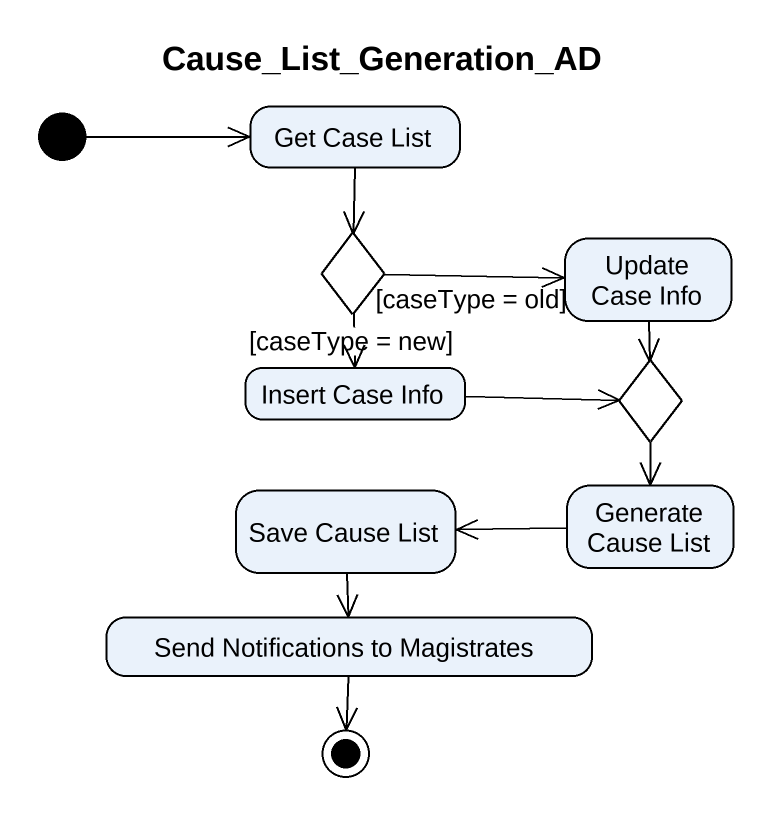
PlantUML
@startuml
title Cause_List_Generation_AD
hide empty description
state "Get Case List" as Get_Case_List
state choice1 <<choice>>
state "Update Case Info" as Update_Case_Info
state "Insert Case Info" as Insert_Case_Info
state choice2 <<choice>>
state "Save Cause List" as Save_Cause_List
state "Generate Cause List" as Generate_Cause_List
state "Send Notifications to Magistrates" as Send_Notifications_to
[*] -right-> Get_Case_List
Get_Case_List --> choice1
choice1 -right-> Update_Case_Info : [caseType = old]
choice1 --> Insert_Case_Info : [caseType = new]
Update_Case_Info --> choice2
Insert_Case_Info -right-> choice2
choice2 --> Generate_Cause_List
Save_Cause_List --> Send_Notifications_to
Generate_Cause_List -left-> Save_Cause_List
Send_Notifications_to --> [*]
@enduml
